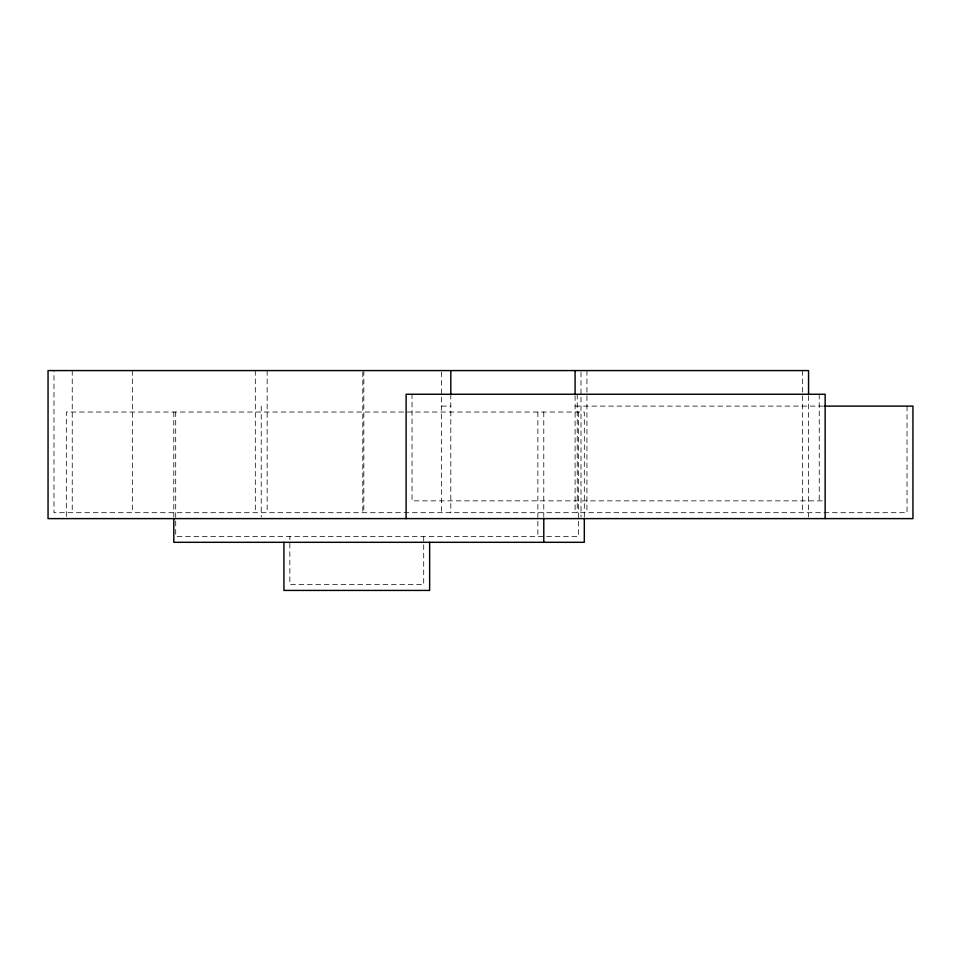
<?xml version="1.0" encoding="UTF-8"?>
<svg xmlns="http://www.w3.org/2000/svg" width="961" height="961" viewBox="0 0 961 961"><rect width="100%" height="100%" fill="white"/><g stroke="black" fill="none" stroke-linecap="round" stroke-linejoin="round"><path stroke-width="0.72" stroke-dasharray="4.8 3.6" d="M441.495 406.107L450.817 406.107M575.086 406.107L823.481 406.107M822.184 500.861L412.041 500.861L412.041 394.262M907.028 406.107L907.028 512.693L53.972 512.693L53.972 370.574M819.228 394.262L819.228 500.861M808.561 395.74L808.561 517.126M802.639 370.574L802.639 512.693M586.931 370.574L586.931 512.693M584.312 516.85L584.312 412.029L66.321 412.029L66.321 517.114M581.009 372.075L581.009 517.126M578.39 412.029L578.39 536.382L175.695 536.382L175.695 412.029M577.237 394.262L577.237 512.693M575.086 395.74L575.086 512.693M543.782 412.029L543.782 517.114M537.86 412.029L537.86 536.382M450.817 394.262L450.817 512.693M441.495 372.063L441.495 512.693M423.705 536.382L423.705 584.504L289.85 584.504L289.85 536.382M363.835 370.574L363.835 512.693M362.802 372.075L362.802 512.693M267.158 370.574L267.158 512.693M261.236 406.107L261.236 517.126M255.314 370.574L255.314 512.693M173.797 412.029L173.797 517.114M132.33 370.574L132.33 512.693M72.243 370.574L72.243 512.693"/><path stroke-width="1.44" d="M824.586 406.107L912.95 406.107L912.95 518.616L48.05 518.616L48.05 370.574L808.561 370.574L808.561 394.503M825.151 518.616L825.151 394.262L406.119 394.262L406.119 518.616M584.312 518.351L584.312 542.304L173.797 542.304L173.797 518.616M575.086 370.574L575.086 394.515M543.782 518.351L543.782 542.304M450.817 370.574L450.817 394.262M429.639 542.304L429.639 590.426L283.927 590.426L283.927 542.304"/></g></svg>
